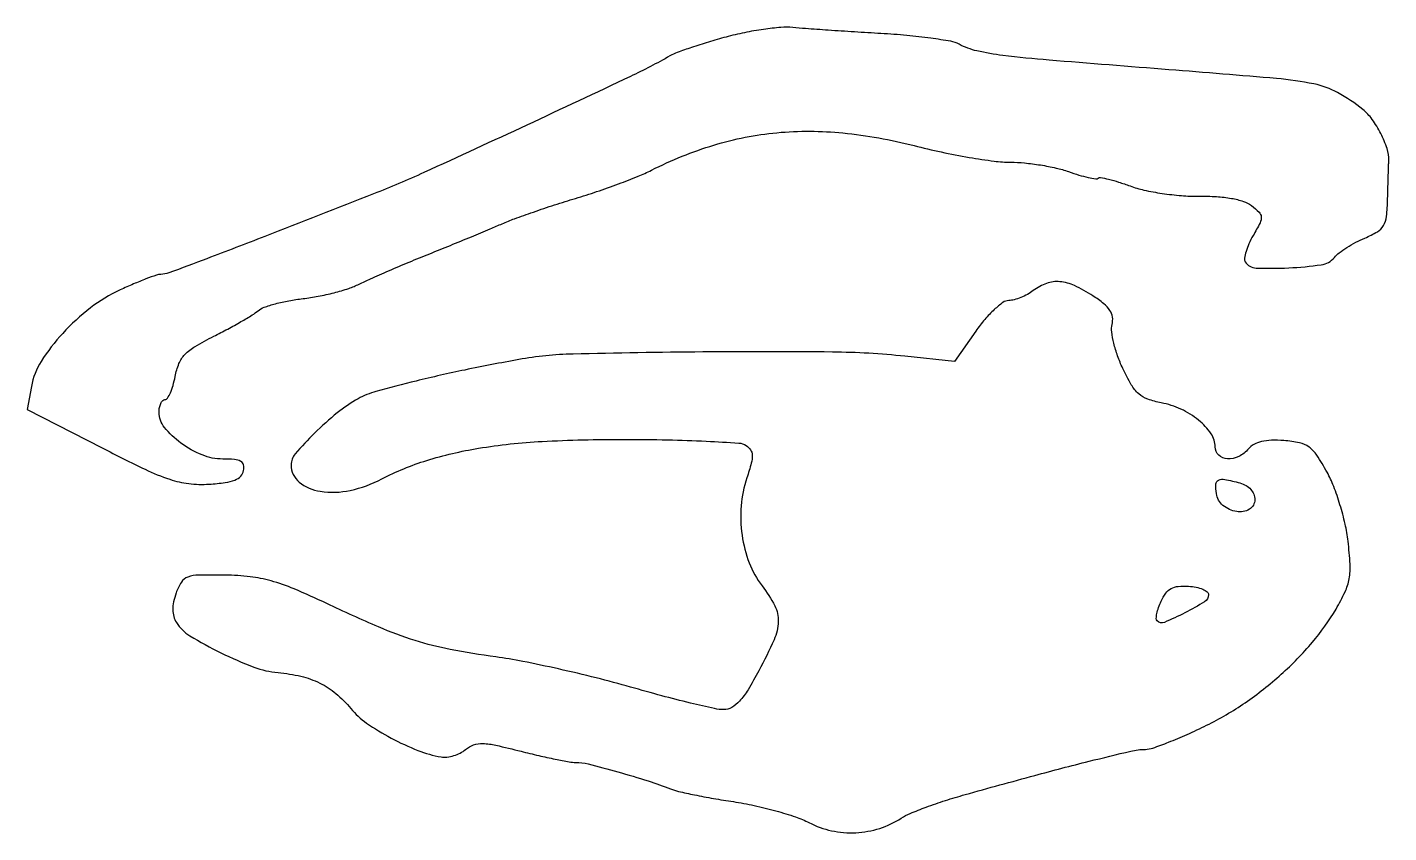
# Model space of a CAD drawing. Extents: x 1 to 207, y 1 to 123.
import ezdxf

# ---------------------------------------------------------------- set-up
doc = ezdxf.new("R2010")
doc.units = 0

msp = doc.modelspace()

# ---------------------------------------------------------------- linework, layer by layer
for points in [[(106.890507, 121.981172, 0.007208), (104.221438, 121.217379, 0.008001), (101.667216, 120.401632, 0.007492), (99.51274, 119.639227, 0.040665), (98.390507, 119.115845, -0.018831), (92.413197, 116.00387, -0.001597), (76.721279, 108.632401, -0.001885), (61.122719, 101.436963, -0.013581), (53.5, 98.20271, -0.000459), (37.003073, 91.743495, -0.002631), (28.237476, 88.373731, -0.001896), (22.478673, 86.219513, -0.088774), (21.252053, 86, 0.08448), (20.596955, 85.888518, 0.007389), (19.008675, 85.305331, 0.00953), (17.126112, 84.540864, 0.007268), (15.094349, 83.635169, 0.055632), (10.609585, 80.916206, 0.043056), (6.396008, 77.051622, 0.044618), (3.150392, 72.811674, 0.096407), (1.663472, 69), (1.027596, 65.5), (12.370169, 59.689343, 0.005868), (18.902905, 56.438916, 0.030803), (22.613338, 54.920783, 0.052574), (25.491486, 54.271931, 0.045079), (28.597377, 54.189343, 0.01681), (31.013761, 54.424788, 0.061436), (32.501239, 54.810099, 0.108644), (33.377642, 55.400232, 0.144512), (33.81433, 56.25, 0.108216), (33.790266, 57.111294, 0.208466), (33.377886, 57.648639, 0.106875), (32.446938, 57.928717, 0.019827), (30.650049, 58, -0.097246), (27.537823, 58.61108, -0.061529), (24.300657, 60.424652, -0.064399), (21.808238, 62.803987, -0.171653), (21, 65.088894, -0.044548), (21.065308, 65.820451, -0.06439), (21.261058, 66.438613, -0.084263), (21.549082, 66.856556, -0.202518), (21.888709, 67, 0.257095), (22.273334, 67.211768, 0.037229), (22.70961, 68.03011, 0.034488), (23.118652, 69.163263, 0.023011), (23.43529, 70.506758, -0.051048), (24.013842, 72.463704, -0.093985), (24.916332, 73.85062, -0.068367), (26.465505, 75.077898, -0.017241), (29.296581, 76.620759, 0.006936), (31.398687, 77.710785, 0.007534), (33.412121, 78.829912, 0.007141), (35.107321, 79.838378, 0.036167), (36, 80.480049, -0.088072), (36.911999, 81.002046, -0.019911), (38.621736, 81.539081, -0.020033), (40.6725, 82.007303, -0.018254), (42.818677, 82.327068, 0.019736), (45.088113, 82.672075, 0.015623), (47.509507, 83.217561, 0.015896), (49.726845, 83.866251, 0.037479), (51.318677, 84.523044, -0.011595), (53.028609, 85.334442, -0.003153), (55.768611, 86.536956, -0.003188), (58.895279, 87.86214, -0.003309), (62, 89.130692, 0.001457), (65.12811, 90.395296, 0.001355), (68.325, 91.708671, 0.00135), (71.160711, 92.891637, 0.004588), (73, 93.684702, -0.016088), (74.847436, 94.43138, -0.004839), (77.703267, 95.448807, -0.004845), (80.931279, 96.528848, -0.005242), (84.096228, 97.517264, 0.008499), (87.290751, 98.537802, 0.007353), (90.607797, 99.7146, 0.007418), (93.582279, 100.869874, 0.021338), (95.596228, 101.788564, -0.04391), (105.056451, 105.598642, -0.050402), (114.609915, 107.479483, -0.04881), (124.60291, 107.440782, -0.037248), (135.378225, 105.525874, 0.01018), (139.508279, 104.558949, 0.009647), (143.748873, 103.741975, 0.009644), (147.527453, 103.164158, 0.033126), (150.002498, 103, -0.024402), (152.113508, 102.896911, -0.015787), (154.53977, 102.581776, -0.015877), (156.896692, 102.122418, -0.028745), (158.783864, 101.576257, 0.012106), (160.361674, 101.062174, 0.018236), (161.761418, 100.69835, 0.013349), (162.908876, 100.476326, 0.242024), (163.253601, 100.586935, -0.249904), (163.603619, 100.693531, -0.011629), (164.85467, 100.417168, -0.016931), (166.374068, 99.989247, -0.011108), (168.094011, 99.39897, 0.034406), (170.209475, 98.781414, 0.016927), (172.968241, 98.275421, 0.016709), (175.880673, 97.941571, 0.023341), (178.5, 97.852366, -0.017792), (181.206228, 97.790245, -0.029561), (183.471648, 97.522514, -0.035597), (185.265587, 97.068447, -0.081867), (186.49547, 96.42434, -0.032674), (187.649179, 95.430418, -0.187249), (187.975432, 94.707874, -0.131258), (187.78698, 93.810997, -0.013224), (186.741169, 91.871733, 0.02493), (186.112458, 90.637617, 0.032572), (185.670868, 89.450775, 0.034179), (185.445031, 88.453735, 0.17887), (185.554716, 87.911467, 0.249434), (187.185533, 86.959597, 0.021829), (192.13681, 86.980449, 0.023705), (197.072992, 87.452111, 0.185952), (199.047949, 88.557775, -0.056884), (199.772039, 89.252115, -0.020731), (200.939088, 90.066618, -0.020241), (202.300839, 90.859731, -0.022789), (203.670394, 91.506748, 0.034316), (205.56634, 92.456466, 0.128501), (206.497418, 93.393506, 0.10574), (206.946951, 94.768836, 0.01944), (207.125, 97.448973, -0.000137), (207.175879, 99.283036, -0.000159), (207.225385, 101.030323, -0.000142), (207.268208, 102.510314, -0.000936), (207.291206, 103.25, 0.088092), (207.030162, 105.065894, 0.037627), (206.085608, 107.339649, 0.037557), (204.777078, 109.502831, 0.068678), (203.364763, 111, 0.044037), (199.551404, 113.549919, 0.07485), (195.956983, 114.869961, 0.029178), (190.299346, 115.691475, 0.001958), (174, 117.030073, -0.000824), (155.829496, 118.480848, -0.009869), (148.828887, 119.190732, -0.026232), (144.908798, 119.876757, -0.066522), (142.206811, 120.889318, 0.079723), (140.926066, 121.331282, 0.009251), (137.917429, 121.800403, 0.010933), (134.292251, 122.216627, 0.008727), (130.369098, 122.5114, -0.0013), (126.334045, 122.754367, -0.001371), (122.370923, 123.014253, -0.001309), (118.954844, 123.256658, -0.006198), (117, 123.424906, 0.045253), (115.210508, 123.438879, 0.014805), (112.586586, 123.143119, 0.014616), (109.67775, 122.640564, 0.015999)], [(153.44113, 83.531803, -0.036864), (152.56804, 82.967408, -0.029037), (151.550091, 82.485547, -0.029835), (150.546643, 82.148103, -0.061777), (149.729392, 82.031803, 0.153631), (148.844162, 81.735657, 0.030065), (147.530267, 80.656038, 0.029356), (146.095629, 79.15913, 0.023525), (144.729392, 77.393008), (141.5, 72.786016), (134, 73.578373, 0.023687), (123.009581, 74.215348, 0.004758), (103.401546, 74.235182, 0.003883), (83.709807, 73.914765, 0.038617), (75.5, 73.080823, 0.006603), (67.33707, 71.497096, 0.008682), (59.935484, 69.824831, 0.00763), (53.863152, 68.243054, 0.059479), (51.161526, 67.135995, 0.043245), (47.994972, 64.996688, 0.024856), (44.561526, 61.922209, 0.019518), (41.636544, 58.793568, 0.180095), (41, 57.083638, 0.226666), (42.229803, 54.510203, 0.132651), (45.419947, 53.102999, 0.0921), (49.962658, 53.24845, 0.066296), (54.742985, 54.983054, -0.045157), (61.547704, 57.782023, -0.034448), (69.391882, 59.627876, -0.027467), (79.024646, 60.665662, -0.013325), (91.409963, 60.984687, -0.004944), (98.062577, 60.91294, -0.007285), (103.901419, 60.707082, -0.003788), (108.818254, 60.424606, -0.125454), (109.935295, 60.061152, -0.103944), (110.615486, 59.399852, -0.143344), (110.871971, 58.592453, -0.072921), (110.721668, 57.374122, -0.012611), (110.047603, 55.14424, 0.05955), (109.187079, 50.895088, 0.055406), (109.319631, 46.454944, 0.056875), (110.407352, 42.268001, 0.071071), (112.364687, 38.766291, -0.04394), (114.276698, 35.742047, -0.129486), (114.805479, 33.359699, -0.095306), (114.161765, 30.600025, -0.017626), (111.860675, 25.889977, -0.014207), (110.226351, 23.022987, -0.047109), (108.929832, 21.284045, -0.077251), (107.751446, 20.327645, -0.132668), (106.538345, 20, -0.05513), (105.137484, 20.154929, -0.00437), (101.492845, 21.004591, -0.005887), (97.155232, 22.110089, -0.004476), (92.42767, 23.419885, 0.008409), (87.239034, 24.813571, 0.006384), (81.506878, 26.172807, 0.006458), (76.094875, 27.31017, 0.014956), (72, 27.989142, -0.014175), (65.111552, 29.12026, -0.028819), (59.79517, 30.470518, -0.02529), (54.248992, 32.538592, -0.008606), (46.411817, 36.082688, 0.010371), (41.443107, 38.308526, 0.031674), (37.95806, 39.52994, 0.039606), (34.796219, 40.153113, 0.024973), (31.039644, 40.399491, 0.008059), (26.983534, 40.397212, 0.082885), (25.34114, 40.094831, 0.164917), (24.376442, 39.323684, 0.056672), (23.578045, 37.697231, 0.033686), (23.195527, 36.34542, 0.055441), (23.079823, 35.164215, 0.064644), (23.228713, 34.124489, 0.071889), (23.637113, 33.197231, 0.11783), (25.670682, 31.194281, 0.021356), (30.353181, 28.633004, 0.023641), (35.363799, 26.45195, 0.069446), (39.0231, 25.615933, -0.036538), (42.496629, 25.059005, -0.056724), (45.349431, 24.032655, -0.059569), (47.799118, 22.435827, -0.045602), (50.05635, 20.167676, 0.06788), (52.445507, 17.971225, 0.028934), (56.156181, 15.696223, 0.028971), (60.212852, 13.815016, 0.052164), (63.740987, 12.830771, 0.07197), (64.615749, 12.809661, 0.04352), (65.631925, 13.022588, 0.042669), (66.625962, 13.418261, 0.057216), (67.437448, 13.948086, -0.088446), (68.659859, 14.641984, -0.092917), (70.025457, 14.854741, -0.047261), (72.035827, 14.601725, -0.007804), (75.841072, 13.68963, 0.005515), (78.510514, 13.036848, 0.006716), (81.02427, 12.486934, 0.005729), (83.146091, 12.077812, 0.046072), (84.135165, 11.991602, -0.063638), (85.993297, 11.763836, -0.005815), (90.502547, 10.560874, -0.008224), (95.106723, 9.193029, -0.019063), (98.5, 7.979883, 0.039024), (99.701617, 7.603608, 0.006201), (102.115625, 7.081355, 0.00684), (104.981918, 6.539085, 0.005939), (108, 6.047627, -0.016424), (111.161901, 5.464452, -0.013912), (114.460479, 4.646537, -0.014138), (117.425821, 3.731997, -0.037694), (119.461204, 2.864775, 0.067302), (122.882398, 1.640194, 0.064657), (126.553917, 1.345124, 0.064802), (130.171501, 1.997297, 0.068169), (133.434723, 3.549185, -0.046661), (134.77427, 4.258162, -0.01001), (137.224348, 5.218363, -0.010374), (140.118536, 6.218569, -0.009727), (143.114322, 7.120848, -0.002167), (153.671744, 10.028551, -0.004579), (161.88772, 12.172546, -0.003588), (168.209392, 13.712377, -0.055561), (170.425406, 13.981254, 0.081455), (171.565266, 14.179604, 0.010019), (173.943309, 15.060823, 0.011633), (176.743424, 16.238683, 0.009371), (179.697482, 17.630058, 0.035776), (185.522517, 21.046539, 0.032578), (190.996747, 25.357759, 0.033369), (195.722255, 30.213109, 0.043788), (199.30352, 35.254944, 0.023916), (200.667336, 37.860152, 0.064761), (201.292741, 39.845968, 0.057479), (201.427723, 42.058575, 0.015871), (201.129245, 45.535266, 0.026496), (200.679873, 48.147465, 0.017907), (199.905144, 51.069734, 0.01807), (198.949982, 53.848372, 0.03396), (197.949813, 56, 0.019267), (196.402518, 58.572217, 0.089816), (195.216096, 59.822411, 0.107031), (193.771085, 60.466262, 0.033141), (191.400411, 60.799507, 0.02612), (189.517224, 60.839378, 0.049561), (188.0148, 60.642802, 0.063549), (186.861952, 60.214034, 0.099092), (186.041087, 59.549507, -0.104762), (184.561833, 58.379221, -0.129537), (182.846493, 58.026306, -0.177023), (181.533898, 58.589243, -0.206678), (181, 59.825686, 0.152169), (180.371528, 61.842921, 0.070471), (178.491273, 63.882597, 0.062673), (175.814806, 65.561172, 0.063201), (172.813405, 66.518417, -0.042066), (170.772477, 67.075761, -0.095446), (169.406754, 67.896239, -0.078355), (168.28627, 69.273061, -0.021832), (166.990949, 71.742641, -0.024683), (166.212214, 73.636845, -0.025819), (165.637119, 75.570593, -0.026618), (165.31816, 77.282383, -0.094235), (165.38146, 78.393245, 0.097297), (165.439016, 79.524078, 0.112041), (165.052814, 80.53088, 0.07604), (164.122101, 81.547683, 0.02464), (162.46794, 82.75, 0.035691), (159.702117, 84.289444, 0.087761), (157.463576, 84.888462, 0.108682), (155.457935, 84.626002, 0.075373)], [(184.75, 54.369714, -0.066456), (185.665855, 53.988362, -0.080444), (186.384195, 53.398126, -0.086753), (186.841007, 52.651991, -0.094353), (187, 51.816946, -0.266276), (186.17745, 50.381917, -0.173928), (184.252746, 50.020865, -0.135127), (182.171358, 50.969404, -0.185455), (181.180449, 52.75, -0.045847), (181.107931, 54.215296, -0.282862), (181.511857, 54.814028, -0.158905), (182.442492, 54.917567, -0.014367)], [(179.998013, 37.435212, -0.260726), (179.401025, 36.363493, -0.019902), (176.410944, 34.680467, -0.019247), (173.302202, 33.238213, -0.304219), (172.213753, 33.452913, -0.211059), (172.074141, 33.813521, -0.03645), (172.163527, 34.558, -0.034192), (172.408014, 35.474398, -0.024618), (172.799152, 36.458531, -0.052063), (173.507185, 37.662646, -0.110108), (174.319932, 38.369569, -0.101747), (175.400331, 38.696387, -0.040248), (176.959605, 38.712757, -0.033053), (178.122679, 38.553554, -0.049016), (179.104661, 38.249716, -0.061426), (179.785475, 37.859255, -0.235597)]]:
    msp.add_lwpolyline(points, format="xyb", close=True)

doc.saveas('drawing.dxf')
